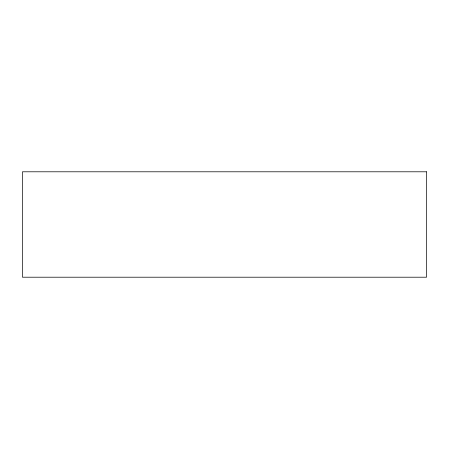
<?xml version="1.0" encoding="UTF-8"?>
<svg xmlns="http://www.w3.org/2000/svg" width="449" height="449" viewBox="0 0 449 449"><rect width="100%" height="100%" fill="white"/><g stroke="black" fill="none" stroke-linecap="round" stroke-linejoin="round"><path stroke-width="0.67" d="M426.55 171.793L22.45 171.793L22.45 277.207L426.55 277.207L426.55 171.793"/></g></svg>
